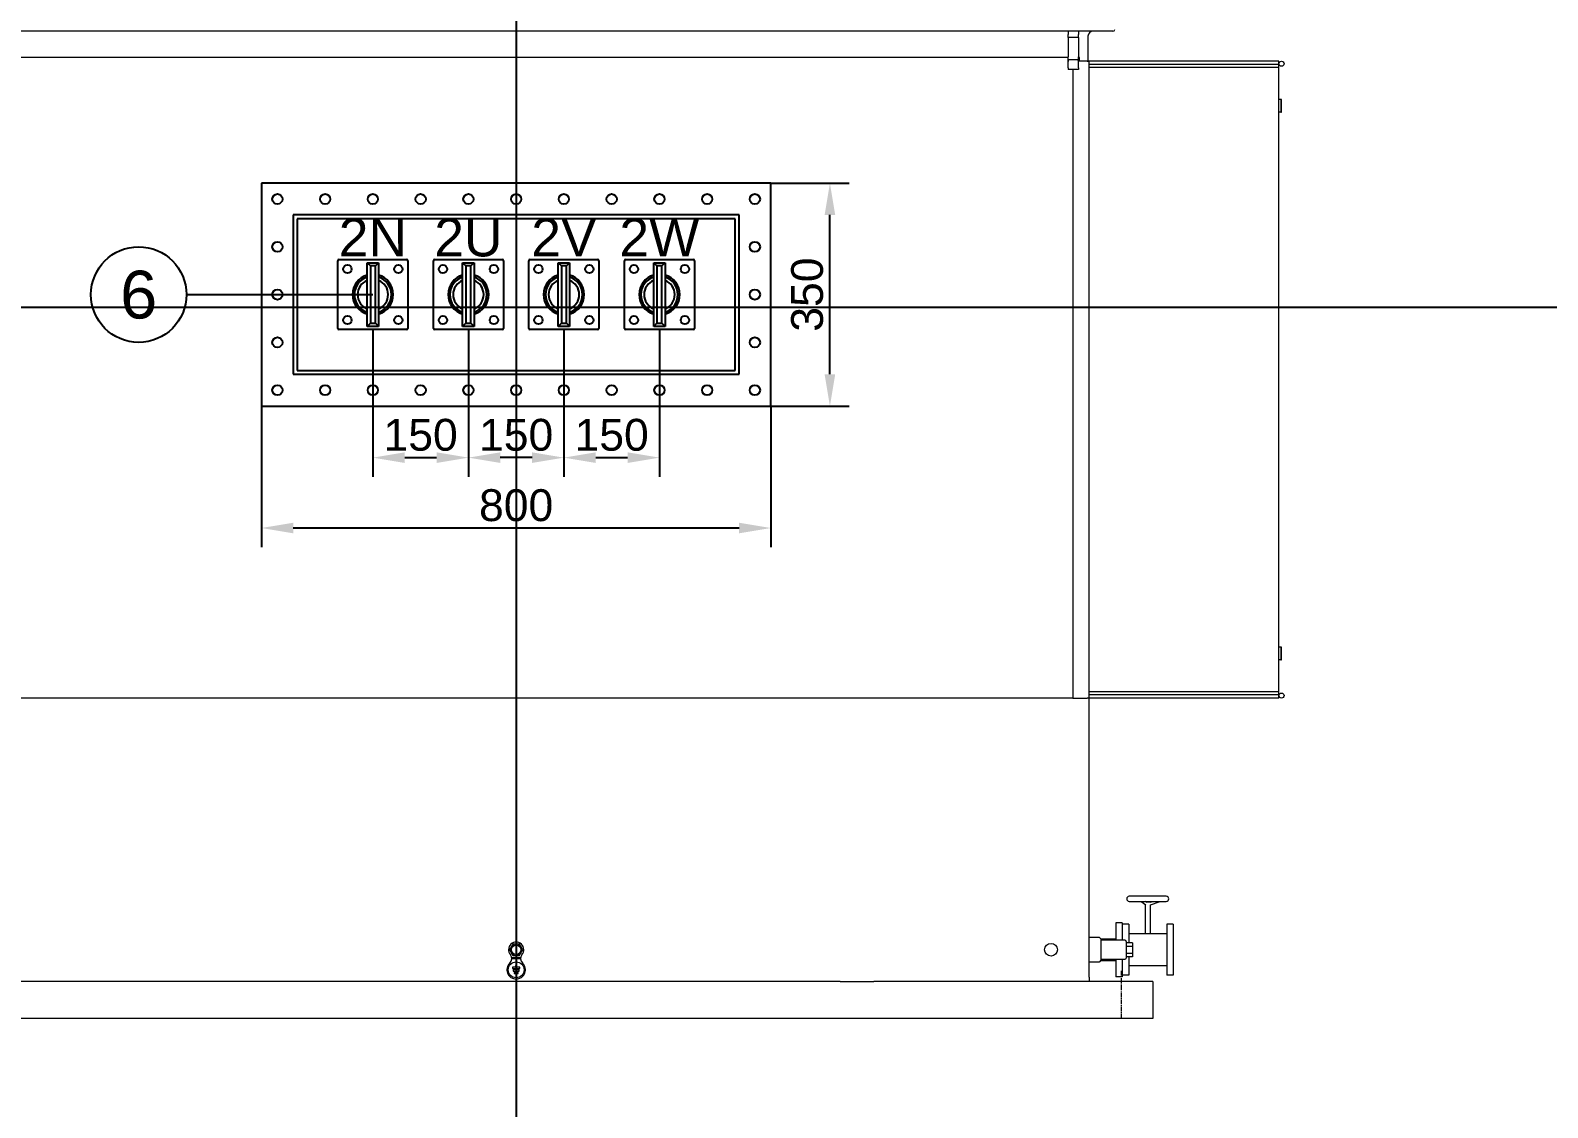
# Model space of a CAD drawing. Header units: millimetres. Extents: x 51507 to 66627, y -17810 to -7118.
# Drawn here: x 52904 to 55287, y -13721 to -12029 of the extents above; entities that cross this region are included whole.
import ezdxf
from ezdxf.enums import TextEntityAlignment as Align

# ---------------------------------------------------------------- set-up
doc = ezdxf.new("R2010")
doc.units = ezdxf.units.MM
doc.header["$LTSCALE"] = 10
doc.linetypes.add('ACAD_ISO04W100', pattern=[30, 24, -3, 0, -3])
doc.linetypes.add('CENTER2', pattern=[1.125, 0.75, -0.125, 0.125, -0.125])
doc.layers.get('0').update_dxf_attribs({"color": 1, "linetype": 'ACAD_ISO04W100', "lineweight": 25})
doc.layers.get('Defpoints').update_dxf_attribs({"lineweight": 25})
for name, color, linetype, lineweight in [('2', 3, 'Continuous', 25), ('中心线', 1, 'CENTER2', 18), ('粗实线', 4, 'Continuous', 18)]:
    doc.layers.add(name, color=color, linetype=linetype, lineweight=lineweight)
doc.styles.get("Standard").update_dxf_attribs({"font": ''})
doc.styles.get('Standard').set_extended_font_data('arial')
doc.dimstyles.new('2', dxfattribs={"dimscale": 20, "dimtxt": 2.5, "dimasz": 2.5, "dimexe": 1.5, "dimexo": 0, "dimgap": 0.5, "dimtad": 1, "dimtoh": 1, "dimtxsty": 'Standard', "dimcen": -2.5, "dimdle": 5, "dimclrd": 3, "dimclre": 3, "dimclrt": 3, "dimazin": 2, "dimtfac": 1, "dimtmove": 0, "dimatfit": 2, "dimfxl": 0, "dimtolj": 1, "dimarcsym": 0})

# ---------------------------------------------------------------- blocks, each defined once
blk = doc.blocks.new('*X48')
at = {"layer": '2'}
for points in [[(53317.4, -12802.3), (53317.4, -12819), (53267.4, -12810.6)], [(54017.4, -12802.3), (54017.4, -12819), (54067.4, -12810.6)]]:
    blk.add_hatch(color=3, dxfattribs=at).paths.add_polyline_path(points, flags=0)
at = {"layer": '2', "color": 3, "lineweight": -2}
for p, q in [((53267.4, -12619.2), (53267.4, -12840.6)), ((54067.4, -12619.2), (54067.4, -12840.6)), ((54017.4, -12810.6), (53317.4, -12810.6))]:
    blk.add_line(p, q, dxfattribs=at)
at = {"layer": '2', "color": 3, "insert": (53667.4, -12775.1), "char_height": 50, "width": 220.655, "attachment_point": 5}
blk.add_mtext('800', dxfattribs=at)

msp = doc.modelspace()

# ---------------------------------------------------------------- hatches: boundary and pattern name
at = {"layer": '2'}
for points in [[(54151.835, -12319.194), (54168.502, -12319.194), (54160.169, -12269.194)], [(54151.835, -12569.194), (54168.502, -12569.194), (54160.169, -12619.194)], [(53492.409, -12691.799), (53492.409, -12708.465), (53442.409, -12700.132)], [(53542.409, -12691.799), (53542.409, -12708.465), (53592.409, -12700.132)], [(53642.409, -12691.799), (53642.409, -12708.465), (53592.409, -12700.132)], [(53692.409, -12691.799), (53692.409, -12708.465), (53742.409, -12700.132)], [(53792.409, -12691.799), (53792.409, -12708.465), (53742.409, -12700.132)], [(53842.409, -12691.799), (53842.409, -12708.465), (53892.409, -12700.132)]]:
    msp.add_hatch(color=3, dxfattribs=at).paths.add_polyline_path(points, flags=0)

# ---------------------------------------------------------------- linework, layer by layer
at = {"color": 7, "linetype": 'Continuous', "lineweight": 25}
for p, q in [((54067.409, -12269.194), (53267.409, -12269.194)), ((53267.409, -12269.194), (53267.409, -12619.194)), ((54067.409, -12619.194), (54067.409, -12269.194)), ((54017.409, -12319.194), (53317.409, -12319.194)), ((53317.409, -12319.194), (53317.409, -12569.194)), ((54017.409, -12569.194), (54017.409, -12319.194)), ((54011.409, -12325.194), (53323.409, -12325.194)), ((53323.409, -12325.194), (53323.409, -12563.194)), ((54011.409, -12563.194), (54011.409, -12325.194)), ((53387.409, -12497.194), (53387.409, -12391.194)), ((53389.409, -12389.194), (53495.409, -12389.194)), ((53497.409, -12391.194), (53497.409, -12497.194)), ((53537.409, -12497.194), (53537.409, -12391.194)), ((53539.409, -12389.194), (53645.409, -12389.194)), ((53647.409, -12391.194), (53647.409, -12497.194)), ((53687.409, -12497.194), (53687.409, -12391.194)), ((53689.409, -12389.194), (53795.409, -12389.194)), ((53797.409, -12391.194), (53797.409, -12497.194)), ((53837.409, -12497.194), (53837.409, -12391.194)), ((53839.409, -12389.194), (53945.409, -12389.194)), ((53947.409, -12391.194), (53947.409, -12497.194)), ((53433.409, -12494.194), (53433.409, -12394.194)), ((53433.409, -12394.194), (53438.409, -12399.194)), ((53433.409, -12394.194), (53451.409, -12394.194)), ((53438.409, -12399.194), (53438.409, -12489.194)), ((53446.409, -12399.194), (53438.409, -12399.194)), ((53451.409, -12394.194), (53446.409, -12399.194)), ((53446.409, -12489.194), (53446.409, -12399.194)), ((53451.409, -12394.194), (53451.409, -12494.194)), ((53583.409, -12394.194), (53601.409, -12394.194)), ((53583.409, -12394.194), (53588.409, -12399.194)), ((53583.409, -12494.194), (53583.409, -12394.194)), ((53596.409, -12399.194), (53588.409, -12399.194)), ((53588.409, -12399.194), (53588.409, -12489.194)), ((53601.409, -12394.194), (53596.409, -12399.194)), ((53596.409, -12489.194), (53596.409, -12399.194)), ((53601.409, -12394.194), (53601.409, -12494.194)), ((53733.409, -12394.194), (53751.409, -12394.194)), ((53733.409, -12394.194), (53738.409, -12399.194)), ((53733.409, -12494.194), (53733.409, -12394.194)), ((53738.409, -12399.194), (53738.409, -12489.194)), ((53746.409, -12399.194), (53738.409, -12399.194)), ((53751.409, -12394.194), (53746.409, -12399.194)), ((53746.409, -12489.194), (53746.409, -12399.194)), ((53751.409, -12394.194), (53751.409, -12494.194)), ((53883.409, -12394.194), (53901.409, -12394.194)), ((53883.409, -12394.194), (53888.409, -12399.194)), ((53883.409, -12494.194), (53883.409, -12394.194)), ((53896.409, -12399.194), (53888.409, -12399.194)), ((53888.409, -12399.194), (53888.409, -12489.194)), ((53901.409, -12394.194), (53896.409, -12399.194)), ((53896.409, -12489.194), (53896.409, -12399.194)), ((53901.409, -12394.194), (53901.409, -12494.194)), ((53495.409, -12499.194), (53389.409, -12499.194)), ((53438.409, -12489.194), (53433.409, -12494.194)), ((53451.409, -12494.194), (53433.409, -12494.194)), ((53438.409, -12489.194), (53446.409, -12489.194)), ((53446.409, -12489.194), (53451.409, -12494.194)), ((53645.409, -12499.194), (53539.409, -12499.194)), ((53588.409, -12489.194), (53583.409, -12494.194)), ((53601.409, -12494.194), (53583.409, -12494.194)), ((53588.409, -12489.194), (53596.409, -12489.194)), ((53596.409, -12489.194), (53601.409, -12494.194)), ((53795.409, -12499.194), (53689.409, -12499.194)), ((53738.409, -12489.194), (53733.409, -12494.194)), ((53751.409, -12494.194), (53733.409, -12494.194)), ((53738.409, -12489.194), (53746.409, -12489.194)), ((53746.409, -12489.194), (53751.409, -12494.194)), ((53945.409, -12499.194), (53839.409, -12499.194)), ((53888.409, -12489.194), (53883.409, -12494.194)), ((53901.409, -12494.194), (53883.409, -12494.194)), ((53888.409, -12489.194), (53896.409, -12489.194)), ((53896.409, -12489.194), (53901.409, -12494.194)), ((53317.409, -12569.194), (54017.409, -12569.194)), ((53323.409, -12563.194), (54011.409, -12563.194)), ((53267.409, -12619.194), (54067.409, -12619.194))]:
    msp.add_line(p, q, dxfattribs=at)
for centre, radius in [((53292.409, -12294.194), 8), ((53367.409, -12294.194), 8), ((53442.409, -12294.194), 8), ((53517.409, -12294.194), 8), ((53592.409, -12294.194), 8), ((53667.409, -12294.194), 8), ((53742.409, -12294.194), 8), ((53817.409, -12294.194), 8), ((53892.409, -12294.194), 8), ((53967.409, -12294.194), 8), ((54042.409, -12294.194), 8), ((53292.409, -12369.194), 8), ((54042.409, -12369.194), 8), ((53402.409, -12404.194), 6.5), ((53482.409, -12404.194), 6.5), ((53552.409, -12404.194), 6.5), ((53632.409, -12404.194), 6.5), ((53702.409, -12404.194), 6.5), ((53782.409, -12404.194), 6.5), ((53852.409, -12404.194), 6.5), ((53932.409, -12404.194), 6.5), ((53292.409, -12444.194), 8), ((54042.409, -12444.194), 8), ((53402.409, -12484.194), 6.5), ((53482.409, -12484.194), 6.5), ((53552.409, -12484.194), 6.5), ((53632.409, -12484.194), 6.5), ((53702.409, -12484.194), 6.5), ((53782.409, -12484.194), 6.5), ((53852.409, -12484.194), 6.5), ((53932.409, -12484.194), 6.5), ((53292.409, -12519.194), 8), ((54042.409, -12519.194), 8), ((53292.409, -12594.194), 8), ((53367.409, -12594.194), 8), ((53442.409, -12594.194), 8), ((53517.409, -12594.194), 8), ((53592.409, -12594.194), 8), ((53667.409, -12594.194), 8), ((53742.409, -12594.194), 8), ((53817.409, -12594.194), 8), ((53892.409, -12594.194), 8), ((53967.409, -12594.194), 8), ((54042.409, -12594.194), 8)]:
    msp.add_circle(centre, radius, dxfattribs=at)
for centre, radius, start, end in [((53389.409, -12391.194), 2, 90, 180), ((53495.409, -12391.194), 2, 0, 90), ((53539.409, -12391.194), 2, 90, 180), ((53645.409, -12391.194), 2, 0, 90), ((53689.409, -12391.194), 2, 90, 180), ((53795.409, -12391.194), 2, 0, 90), ((53839.409, -12391.194), 2, 90, 180), ((53945.409, -12391.194), 2, 0, 90), ((53442.409, -12444.194), 31.933, 106.369883, 253.630117), ((53442.409, -12444.194), 31.933, 286.369883, 73.630117), ((53592.409, -12444.194), 31.933, 106.369883, 253.630117), ((53592.409, -12444.194), 31.933, 286.369883, 73.630117), ((53742.409, -12444.194), 31.933, 106.369883, 253.630117), ((53742.409, -12444.194), 31.933, 286.369883, 73.630117), ((53892.409, -12444.194), 31.933, 106.369883, 253.630117), ((53892.409, -12444.194), 31.933, 286.369883, 73.630117), ((53442.409, -12444.194), 29, 108.080013, 251.919987), ((53442.409, -12444.194), 24, 112.024313, 247.975687), ((53442.409, -12444.194), 29, 288.080013, 71.919987), ((53442.409, -12444.194), 24, 292.024313, 67.975687), ((53592.409, -12444.194), 29, 108.080013, 251.919987), ((53592.409, -12444.194), 24, 112.024313, 247.975687), ((53592.409, -12444.194), 29, 288.080013, 71.919987), ((53592.409, -12444.194), 24, 292.024313, 67.975687), ((53742.409, -12444.194), 29, 108.080013, 251.919987), ((53742.409, -12444.194), 24, 112.024313, 247.975687), ((53742.409, -12444.194), 29, 288.080013, 71.919987), ((53742.409, -12444.194), 24, 292.024313, 67.975687), ((53892.409, -12444.194), 29, 108.080013, 251.919987), ((53892.409, -12444.194), 24, 112.024313, 247.975687), ((53892.409, -12444.194), 29, 288.080013, 71.919987), ((53892.409, -12444.194), 24, 292.024313, 67.975687), ((53389.409, -12497.194), 2, 180, 270), ((53495.409, -12497.194), 2, 270, 0), ((53539.409, -12497.194), 2, 180, 270), ((53645.409, -12497.194), 2, 270, 0), ((53689.409, -12497.194), 2, 180, 270), ((53795.409, -12497.194), 2, 270, 0), ((53839.409, -12497.194), 2, 180, 270), ((53945.409, -12497.194), 2, 270, 0)]:
    msp.add_arc(centre, radius, start, end, dxfattribs=at)
at = {"layer": '2', "color": 3}
for p, q in [((54067.409, -12269.194), (54190.169, -12269.194)), ((54160.169, -12569.194), (54160.169, -12319.194)), ((53442.409, -12499.194), (53442.409, -12730.132)), ((53592.409, -12499.194), (53592.409, -12730.132)), ((53592.409, -12499.194), (53592.409, -12730.132)), ((53742.409, -12499.194), (53742.409, -12730.132)), ((53742.409, -12499.194), (53742.409, -12730.132)), ((53892.409, -12499.194), (53892.409, -12730.132)), ((54067.409, -12619.194), (54190.169, -12619.194)), ((53492.409, -12700.132), (53542.409, -12700.132)), ((53692.409, -12700.132), (53642.409, -12700.132)), ((53792.409, -12700.132), (53842.409, -12700.132))]:
    msp.add_line(p, q, dxfattribs=at)
at = {"layer": '2'}
msp.add_line((53149.571, -12444.194), (53442.409, -12444.194), dxfattribs=at)
msp.add_circle((53074.571, -12444.194), 75, dxfattribs=at)
at = {"layer": 'Defpoints'}
for p, q in [((53667.409, -7118.116), (53667.409, -17810.116)), ((51507.409, -12464.113), (66627.409, -12464.113))]:
    msp.add_line(p, q, dxfattribs=at)
at = {"layer": '中心线'}
msp.add_line((54617.409, -13505.785), (54617.409, -13580.704), dxfattribs=at)
at = {"layer": '粗实线'}
for p, q in [((54604.739, -12030.704), (52730.079, -12030.704)), ((54534.409, -12030.704), (54534.409, -12035.704)), ((54550.409, -12030.704), (54550.409, -12035.704)), ((54534.409, -12040.704), (54534.409, -12035.704)), ((54550.409, -12040.704), (54534.409, -12040.704)), ((54534.409, -12040.704), (54534.409, -12070.704)), ((54550.409, -12040.704), (54550.409, -12035.704)), ((54550.409, -12040.704), (54550.409, -12070.704)), ((54565.409, -12038.704), (54565.409, -12077.704)), ((54534.409, -12072.137), (52800.409, -12072.137)), ((54534.409, -12075.704), (54534.409, -12070.704)), ((54550.409, -12075.704), (54534.409, -12075.704)), ((54534.409, -12078.273), (54534.409, -12075.704)), ((54534.409, -12088.401), (54534.409, -12078.273)), ((54550.409, -12075.704), (54550.409, -12070.704)), ((54552.409, -12072.137), (54550.409, -12072.137)), ((54550.409, -12075.704), (54550.409, -12078.273)), ((54564.209, -12077.704), (54550.409, -12077.704)), ((54550.409, -12088.401), (54550.409, -12078.273)), ((54552.409, -12077.704), (54552.409, -12072.137)), ((54564.209, -12077.704), (54566.609, -12077.704)), ((54566.609, -12077.704), (54566.609, -13077.704)), ((54865.409, -12077.704), (54566.609, -12077.704)), ((54865.409, -12082.704), (54865.409, -12077.704)), ((54534.409, -12088.401), (54534.409, -12090.704)), ((54550.409, -12090.704), (54534.409, -12090.704)), ((54541.609, -12090.704), (54541.609, -13077.704)), ((54550.409, -12088.401), (54550.409, -12090.704)), ((54865.409, -12082.704), (54566.609, -12082.704)), ((54865.409, -12087.649), (54566.609, -12087.649)), ((54865.409, -12087.649), (54865.409, -12082.704)), ((54865.409, -13067.758), (54865.409, -12087.649)), ((54868.409, -12137.704), (54865.409, -12137.704)), ((54869.462, -12137.704), (54868.409, -12137.704)), ((54868.409, -12137.704), (54868.409, -12157.704)), ((54869.462, -12157.704), (54869.462, -12137.704)), ((54868.409, -12157.704), (54865.409, -12157.704)), ((54868.409, -12157.704), (54869.462, -12157.704)), ((53267.409, -12619.194), (53267.409, -12269.194)), ((53267.409, -12269.194), (54067.409, -12269.194)), ((54067.409, -12269.194), (54067.409, -12619.194)), ((53317.409, -12569.194), (53317.409, -12319.194)), ((53317.409, -12319.194), (54017.409, -12319.194)), ((54017.409, -12319.194), (54017.409, -12569.194)), ((53323.409, -12563.194), (53323.409, -12325.194)), ((53323.409, -12325.194), (54011.409, -12325.194)), ((54011.409, -12325.194), (54011.409, -12563.194)), ((54017.409, -12569.194), (53317.409, -12569.194)), ((54011.409, -12563.194), (53323.409, -12563.194)), ((54067.409, -12619.194), (53267.409, -12619.194)), ((54868.409, -12997.704), (54865.409, -12997.704)), ((54869.462, -12997.704), (54868.409, -12997.704)), ((54868.409, -12997.704), (54868.409, -13017.704)), ((54869.462, -13017.704), (54869.462, -12997.704)), ((54868.409, -13017.704), (54865.409, -13017.704)), ((54868.409, -13017.704), (54869.462, -13017.704)), ((52793.209, -13077.137), (54541.609, -13077.137)), ((54541.609, -13077.704), (54564.209, -13077.704)), ((54566.609, -13077.704), (54564.209, -13077.704)), ((54567.409, -13065.704), (54566.609, -13065.704)), ((54567.409, -13515.967), (54567.409, -13065.704)), ((54865.409, -13067.758), (54567.409, -13067.758)), ((54865.409, -13072.704), (54567.409, -13072.704)), ((54865.409, -13077.704), (54567.409, -13077.704)), ((54865.409, -13072.704), (54865.409, -13067.758)), ((54865.409, -13077.704), (54865.409, -13072.704)), ((54659.409, -13388.704), (54630.409, -13388.704)), ((54688.409, -13388.704), (54659.409, -13388.704)), ((54630.409, -13396.704), (54659.409, -13396.704)), ((54649.09, -13396.704), (54656.595, -13402.136)), ((54655.409, -13401.277), (54655.409, -13447.704)), ((54658.354, -13398.471), (54655.912, -13396.704)), ((54657.294, -13397.704), (54659.409, -13397.704)), ((54659.409, -13396.704), (54688.409, -13396.704)), ((54659.409, -13397.704), (54663.409, -13397.704)), ((54663.409, -13398.129), (54667.347, -13396.704)), ((54663.409, -13402.383), (54679.101, -13396.704)), ((54663.409, -13398.129), (54663.409, -13397.704)), ((54663.409, -13447.704), (54663.409, -13402.383)), ((54619.409, -13430.204), (54609.409, -13430.204)), ((54609.409, -13430.204), (54609.409, -13457.704)), ((54619.409, -13430.204), (54609.409, -13430.204)), ((54609.409, -13430.204), (54609.409, -13457.704)), ((54619.409, -13430.204), (54619.409, -13457.704)), ((54619.409, -13430.204), (54619.409, -13457.704)), ((54629.409, -13432.704), (54619.409, -13432.704)), ((54629.409, -13432.704), (54629.409, -13461.745)), ((54689.409, -13432.704), (54689.409, -13512.704)), ((54699.409, -13432.704), (54689.409, -13432.704)), ((54699.409, -13432.704), (54699.409, -13512.704)), ((54583.409, -13453.704), (54567.409, -13453.704)), ((54583.409, -13453.704), (54567.409, -13453.704)), ((54585.409, -13455.704), (54585.409, -13473.452)), ((54585.409, -13455.704), (54585.409, -13473.452)), ((54609.409, -13455.954), (54585.409, -13455.954)), ((54609.409, -13455.954), (54585.409, -13455.954)), ((54623.409, -13457.704), (54585.409, -13457.704)), ((54623.409, -13457.704), (54585.409, -13457.704)), ((54625.409, -13459.704), (54625.409, -13473.276)), ((54625.409, -13459.704), (54625.409, -13473.276)), ((54635.409, -13461.745), (54625.409, -13461.745)), ((54635.409, -13461.745), (54625.409, -13461.745)), ((54689.409, -13447.704), (54629.409, -13447.704)), ((54635.409, -13461.745), (54635.409, -13467.643)), ((54635.409, -13461.745), (54635.409, -13467.643)), ((53673.921, -13485.197), (53660.921, -13485.21)), ((53660.921, -13485.21), (53660.922, -13486.21)), ((53660.922, -13486.21), (53673.922, -13486.197)), ((53673.922, -13486.197), (53673.921, -13485.197)), ((54585.409, -13473.452), (54585.409, -13489.704)), ((54585.409, -13473.452), (54585.409, -13489.704)), ((54635.409, -13467.643), (54625.409, -13467.643)), ((54635.409, -13467.643), (54625.409, -13467.643)), ((54625.409, -13473.276), (54625.409, -13485.704)), ((54625.409, -13473.276), (54625.409, -13485.704)), ((54635.409, -13478.602), (54625.409, -13478.602)), ((54635.409, -13478.602), (54625.409, -13478.602)), ((54635.409, -13483.663), (54625.409, -13483.663)), ((54635.409, -13483.663), (54625.409, -13483.663)), ((54629.409, -13483.663), (54629.409, -13512.704)), ((54635.409, -13467.643), (54635.409, -13478.602)), ((54635.409, -13467.643), (54635.409, -13478.602)), ((54635.409, -13478.602), (54635.409, -13483.663)), ((54635.409, -13478.602), (54635.409, -13483.663)), ((53666.435, -13500.204), (53661.435, -13500.209)), ((53661.435, -13500.209), (53661.437, -13502.209)), ((53661.437, -13502.209), (53673.437, -13502.198)), ((53671.939, -13504.199), (53662.939, -13504.208)), ((53662.939, -13504.208), (53662.941, -13506.208)), ((53662.941, -13506.208), (53671.941, -13506.199)), ((53670.442, -13508.201), (53664.442, -13508.206)), ((53664.442, -13508.206), (53664.444, -13510.206)), ((53664.444, -13510.206), (53670.444, -13510.201)), ((53668.432, -13497.203), (53666.432, -13497.204)), ((53666.432, -13497.204), (53666.435, -13500.204)), ((53668.435, -13500.203), (53668.432, -13497.203)), ((53673.435, -13500.198), (53668.435, -13500.203)), ((53670.444, -13510.201), (53670.442, -13508.201)), ((53671.941, -13506.199), (53671.939, -13504.199)), ((53673.437, -13502.198), (53673.435, -13500.198)), ((54567.409, -13491.704), (54583.409, -13491.704)), ((54567.409, -13491.704), (54583.409, -13491.704)), ((54585.409, -13487.704), (54623.409, -13487.704)), ((54585.409, -13487.704), (54623.409, -13487.704)), ((54585.409, -13489.454), (54609.409, -13489.454)), ((54585.409, -13489.454), (54609.409, -13489.454)), ((54609.409, -13487.704), (54609.409, -13515.204)), ((54609.409, -13487.704), (54609.409, -13515.204)), ((54619.409, -13487.704), (54619.409, -13515.204)), ((54619.409, -13487.704), (54619.409, -13515.204)), ((54689.409, -13497.704), (54629.409, -13497.704)), ((53105.409, -13522.704), (52767.409, -13522.704)), ((53158.409, -13522.704), (53105.409, -13522.704)), ((54176.409, -13522.704), (53158.409, -13522.704)), ((54176.409, -13522.704), (54229.409, -13522.704)), ((54567.409, -13522.704), (54229.409, -13522.704)), ((54567.409, -13515.967), (54567.409, -13522.704)), ((54667.409, -13522.704), (54567.409, -13522.704)), ((54619.409, -13515.204), (54609.409, -13515.204)), ((54619.409, -13515.204), (54609.409, -13515.204)), ((54629.409, -13512.704), (54619.409, -13512.704)), ((54667.409, -13522.704), (54667.409, -13580.704)), ((54699.409, -13512.704), (54689.409, -13512.704)), ((54667.409, -13580.704), (52667.409, -13580.704))]:
    msp.add_line(p, q, dxfattribs=at)
for centre, radius in [((54869.409, -12081.704), 4), ((54869.409, -13073.704), 4), ((54507.409, -13472.704), 10), ((53667.409, -13472.704), 7.5), ((53667.439, -13504.204), 12.5)]:
    msp.add_circle(centre, radius, dxfattribs=at)
for centre, radius, start, end in [((54573.409, -12038.704), 8, 90, 180), ((54604.739, -12028.034), 2.67, 270, 360), ((54630.409, -13392.704), 4, 90, 180), ((54688.409, -13392.704), 4, 0, 90), ((54630.409, -13392.704), 4, 180, 270), ((54688.409, -13392.704), 4, 270, 0), ((53667.409, -13472.704), 12, 318.839732, 221.268739), ((53667.409, -13472.704), 9, 90, 150), ((53667.409, -13472.704), 9, 30, 90), ((54583.409, -13455.704), 2, 0, 90), ((54583.409, -13455.704), 2, 0, 90), ((54623.409, -13459.704), 2, 0, 90), ((54623.409, -13459.704), 2, 0, 90), ((53651.474, -13486.687), 9.2, 312.345294, 41.268739), ((53667.409, -13472.704), 9, 150, 210), ((53667.409, -13472.704), 9, 210, 270), ((53667.409, -13472.704), 9, 270, 330), ((53683.37, -13486.657), 9.2, 138.839732, 227.763177), ((53667.409, -13472.704), 9, 330, 30), ((54623.409, -13485.704), 2, 270, 0), ((54623.409, -13485.704), 2, 270, 0), ((53667.439, -13504.204), 14.5, 132.345294, 47.763177), ((54583.409, -13489.704), 2, 270, 0), ((54583.409, -13489.704), 2, 270, 360)]:
    msp.add_arc(centre, radius, start, end, dxfattribs=at)
for points, knots in [([(54534.767, -12075.704), (54534.698, -12075.958), (54534.468, -12076.797), (54534.433, -12077.667), (54534.409, -12078.273)], [0, 0, 0, 0, 0.78946268, 2.60206696, 2.60206696, 2.60206696, 2.60206696]), ([(54550.409, -12078.273), (54550.385, -12077.68), (54550.351, -12076.81), (54550.122, -12075.971), (54550.049, -12075.704)], [0, 0, 0, 0, 1.77297403, 2.60241619, 2.60241619, 2.60241619, 2.60241619]), ([(53662.213, -13463.704), (53661.791, -13464.434), (53660.939, -13465.909), (53660.059, -13467.434), (53659.615, -13468.204)], [0, 0, 0, 0, 2.5744751, 5.19615242, 5.19615242, 5.19615242, 5.19615242]), ([(53667.409, -13463.704), (53667.286, -13463.704), (53666.353, -13463.704), (53664.594, -13463.704), (53663.011, -13463.704), (53662.213, -13463.704)], [0, 0, 0, 0, 0.36419849, 2.75803682, 5.19615242, 5.19615242, 5.19615242, 5.19615242]), ([(53672.605, -13463.704), (53671.761, -13463.704), (53670.058, -13463.704), (53668.297, -13463.704), (53667.409, -13463.704)], [0, 0, 0, 0, 2.5744751, 5.19615242, 5.19615242, 5.19615242, 5.19615242]), ([(53675.203, -13468.204), (53674.55, -13467.072), (53673.67, -13465.548), (53672.823, -13464.081), (53672.605, -13463.704)], [0, 0, 0, 0, 3.85787638, 5.19615242, 5.19615242, 5.19615242, 5.19615242]), ([(53659.615, -13468.204), (53659.553, -13468.31), (53659.087, -13469.118), (53658.207, -13470.641), (53657.416, -13472.012), (53657.016, -13472.704)], [0, 0, 0, 0, 0.36419849, 2.75803682, 5.19615242, 5.19615242, 5.19615242, 5.19615242]), ([(53657.016, -13472.704), (53657.235, -13473.081), (53658.081, -13474.548), (53658.961, -13476.072), (53659.615, -13477.204)], [0, 0, 0, 0, 1.33827605, 5.19615242, 5.19615242, 5.19615242, 5.19615242]), ([(53659.615, -13477.204), (53659.851, -13477.613), (53660.73, -13479.136), (53661.586, -13480.619), (53662.213, -13481.704)], [0, 0, 0, 0, 1.39586116, 5.19615242, 5.19615242, 5.19615242, 5.19615242]), ([(53662.213, -13481.704), (53663.057, -13481.704), (53664.76, -13481.704), (53666.52, -13481.704), (53667.409, -13481.704)], [0, 0, 0, 0, 2.5744751, 5.19615242, 5.19615242, 5.19615242, 5.19615242]), ([(53667.409, -13481.704), (53667.532, -13481.704), (53668.465, -13481.704), (53670.223, -13481.704), (53671.806, -13481.704), (53672.605, -13481.704)], [0, 0, 0, 0, 0.36419849, 2.75803682, 5.19615242, 5.19615242, 5.19615242, 5.19615242]), ([(53672.605, -13481.704), (53673.027, -13480.973), (53673.878, -13479.498), (53674.759, -13477.973), (53675.203, -13477.204)], [0, 0, 0, 0, 2.5744751, 5.19615242, 5.19615242, 5.19615242, 5.19615242]), ([(53677.801, -13472.704), (53677.175, -13471.619), (53676.319, -13470.136), (53675.439, -13468.613), (53675.203, -13468.204)], [0, 0, 0, 0, 3.80029126, 5.19615242, 5.19615242, 5.19615242, 5.19615242]), ([(53675.203, -13477.204), (53675.265, -13477.097), (53675.731, -13476.289), (53676.61, -13474.766), (53677.402, -13473.395), (53677.801, -13472.704)], [0, 0, 0, 0, 0.36419849, 2.75803682, 5.19615242, 5.19615242, 5.19615242, 5.19615242])]:
    msp.add_open_spline(points, degree=3, knots=knots, dxfattribs=at)

# ---------------------------------------------------------------- texts
at = {"layer": '2'}
for s, height, p in [('2N', 60, (53442.409, -12354.194)), ('2U', 60, (53592.409, -12354.194)), ('2V', 60, (53742.409, -12354.194)), ('2W', 60, (53892.409, -12354.194)), ('6', 75, (53074.571, -12444.194))]:
    msp.add_text(s, height=height, dxfattribs=at).set_placement(p, align=Align.MIDDLE_CENTER)
at = {"layer": '2', "color": 3, "insert": (54124.623, -12444.194), "char_height": 50, "width": 220.42683, "attachment_point": 5, "rotation": 90}
msp.add_mtext('350', dxfattribs=at)
at = {"layer": '2', "color": 3, "char_height": 50, "width": 211.12805, "attachment_point": 5}
for insert in [(53517.409, -12664.603), (53667.409, -12664.603), (53817.409, -12664.603)]:
    msp.add_mtext('150', dxfattribs=dict(at, insert=insert))

# ---------------------------------------------------------------- dimensions: what is measured, and where the dimension line sits
at = {"layer": '2'}
dim = msp.add_linear_dim(base=(53267.409, -12810.645), p1=(54067.409, -12619.194), p2=(53267.409, -12619.194), angle=180, dimstyle='2', override={"dimsah": 1, "dimtzin": 8}, dxfattribs=at)
dim.commit()
dim.dimension.update_dxf_attribs({"geometry": '*X48', "text_midpoint": (53667.409, -12775.117)})

doc.saveas('drawing.dxf')
